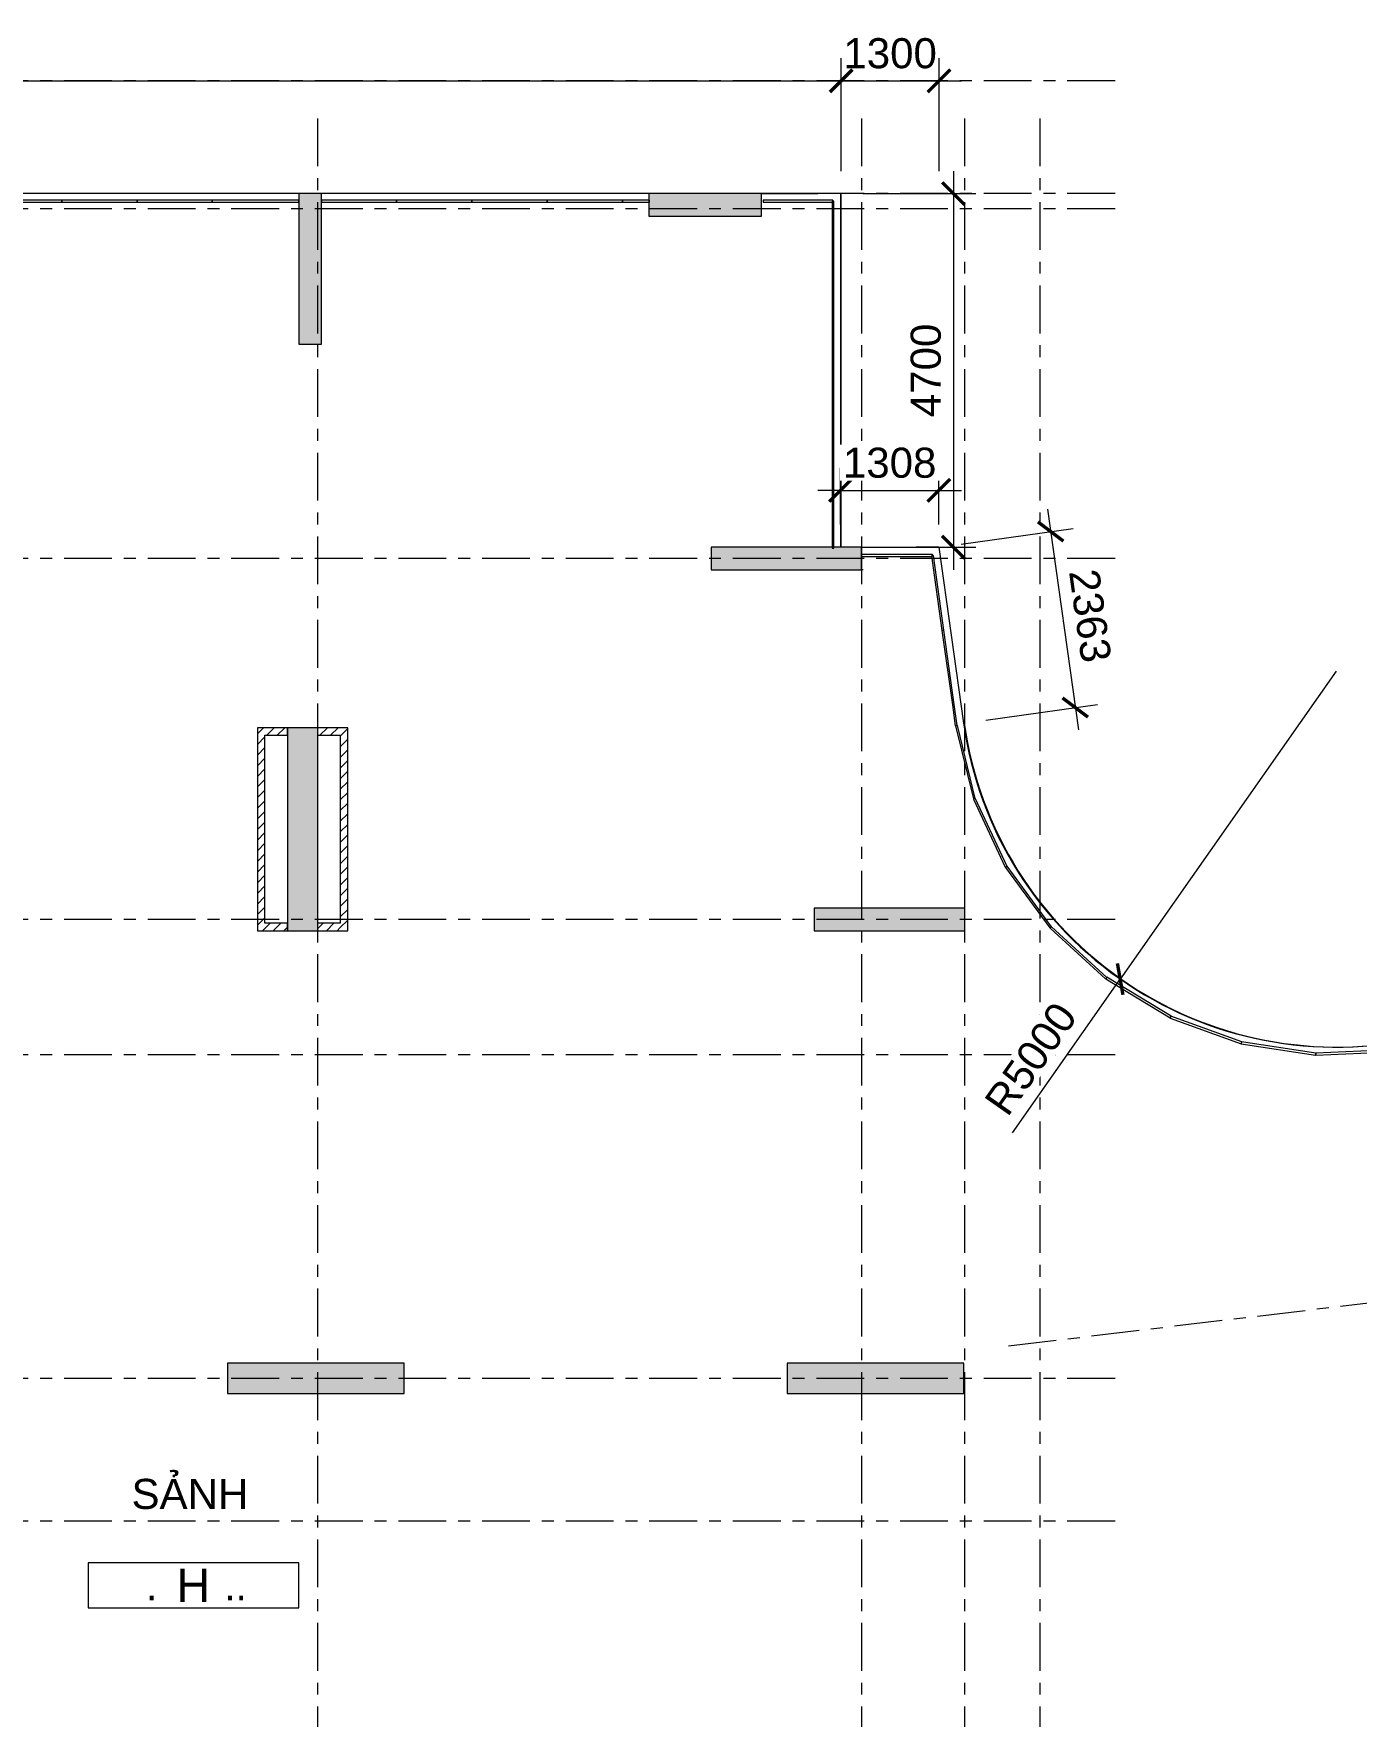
# Model space of a CAD drawing. Header units: millimetres. Extents: x -20201 to 105152, y -11216 to 48206.
# Drawn here: x 28626 to 46207, y 22356 to 44727 of the extents above; entities that cross this region are included whole.
import ezdxf
from ezdxf.enums import TextEntityAlignment as Align

# ---------------------------------------------------------------- set-up
doc = ezdxf.new("R2010")
doc.units = ezdxf.units.MM
doc.linetypes.add('Grid Line', pattern=[22.225, 12.7, -3.175, 3.175, -3.175])
for name, color, linetype, lineweight in [('CHU', 181, 'Continuous', 5), ('DIM', 1, 'Continuous', 5), ('HATCH-TUONG', 152, 'Continuous', 9), ('KI-HIEU-1', 151, 'Continuous', 9), ('KINH', 152, 'Continuous', 5), ('NET CAT', 3, 'Continuous', 5), ('NET CATConcrete', 3, 'Continuous', 5), ('NET-CAT', 3, 'Continuous', 9), ('NET-THAY', 2, 'Continuous', 9), ('TRUC', 225, 'Continuous', 5)]:
    doc.layers.add(name, color=color, linetype=linetype, lineweight=lineweight)
doc.styles.add('Arial', font='arial_1.ttf', dxfattribs={"height": 476.25})
doc.styles.add('Arial_2', font='arial_1.ttf', dxfattribs={"height": 400})
doc.styles.add('TA1', font='arial_1.ttf')
doc.dimstyles.new('D_200_KTx2', dxfattribs={"dimtxt": 400, "dimasz": 300, "dimexe": 300, "dimexo": 300, "dimgap": 160, "dimtad": 1, "dimdec": 0, "dimzin": 9, "dimtxsty": 'TA1', "dimblk": 'ARCHTICK', "dimcen": 1, "dimdle": 300, "dimclrd": 256, "dimclre": 256, "dimclrt": 7, "dimadec": 0, "dimazin": 0, "dimtfac": 1, "dimtdec": 0, "dimtix": 1, "dimtmove": 1, "dimatfit": 3, "dimldrblk": 'ARCHTICK', "dimfxl": 0, "dimtolj": 1, "dimtzin": 0, "dimlwd": -1, "dimlwe": -1, "dimarcsym": 0})
pattern_1 = [(45, (0, 0), (-70.71068, 70.71068), [])]

# ---------------------------------------------------------------- blocks, each defined once
blk = doc.blocks.new('ALC1807-ASCENT PLAZA-KET CAU 1_rvt-1-MẶT BẰNG TẦNG 1')
at = {"layer": 'NET CAT'}
for points in [[(32451, 40600), (32451, 42600), (32151, 42600), (32151, 40600)], [(38301, 42300), (38301, 42600), (36801, 42600), (36801, 42300)], [(39631, 37600), (39631, 37900), (37631, 37900), (37631, 37600)], [(32401, 32800), (32401, 35500), (32001, 35500), (32001, 32800)], [(41001, 32800), (41001, 33100), (39001, 33100), (39001, 32800)], [(33551, 26650), (33551, 27050), (31201, 27050), (31201, 26650)], [(40991, 26650), (40991, 27050), (38641, 27050), (38641, 26650)]]:
    blk.add_hatch(color=7, dxfattribs=at).paths.add_polyline_path(points, flags=0)
at = {"layer": 'NET CAT', "color": 90, "lineweight": 13}
for p, q in [((32151, 42600), (32151, 40600)), ((32451, 42600), (32151, 42600)), ((32451, 40600), (32451, 42600)), ((38301, 42600), (36801, 42600)), ((36801, 42600), (36801, 42300)), ((38301, 42300), (38301, 42600)), ((36801, 42300), (38301, 42300)), ((32151, 40600), (32451, 40600)), ((39631, 37900), (37631, 37900)), ((37631, 37900), (37631, 37600)), ((39631, 37600), (39631, 37900)), ((37631, 37600), (39631, 37600)), ((32401, 35500), (32001, 35500)), ((32001, 35500), (32001, 32800)), ((32401, 32800), (32401, 35500)), ((41001, 33100), (39001, 33100)), ((39001, 33100), (39001, 32800)), ((41001, 32800), (41001, 33100)), ((32001, 32800), (32401, 32800)), ((39001, 32800), (41001, 32800)), ((33551, 27050), (31201, 27050)), ((31201, 27050), (31201, 26650)), ((33551, 26650), (33551, 27050)), ((40991, 27050), (38641, 27050)), ((38641, 27050), (38641, 26650)), ((40991, 26650), (40991, 27050)), ((31201, 26650), (33551, 26650)), ((38641, 26650), (40991, 26650))]:
    blk.add_line(p, q, dxfattribs=at)
blk = doc.blocks.new('*U83')
at = {"color": 7, "ltscale": 30, "true_color": 0xffffff, "insert": (520, 350), "char_height": 200, "attachment_point": 5, "bg_fill": 3, "box_fill_scale": 1.25, "bg_fill_color": 256, "bg_fill_true_color": 13158600, "bg_fill_transparency": 0}
blk.add_mtext('\\A1;.      ..', dxfattribs=at)
blk.add_lwpolyline([(-200, 200), (1200, 200), (1200, 500), (-200, 500)], close=True)
at = {"color": 7, "style": 'Arial'}
blk.add_attdef('±0.000', text='', height=220, dxfattribs=at).set_placement((500, 350), align=Align.MIDDLE)
blk = doc.blocks.new('System Panel - Glazed-394770-MẶT BẰNG TẦNG 2')
at = {"layer": 'KINH', "lineweight": 9}
for p, q in [((500, 13), (-500, 13)), ((-500, 13), (-500, -13)), ((500, -13), (500, 13)), ((-500, -13), (500, -13))]:
    blk.add_line(p, q, dxfattribs=at)
blk = doc.blocks.new('System Panel - Glazed-540955-MẶT BẰNG TẦNG 2')
at = {"layer": 'KINH', "lineweight": 9}
for p, q in [((500, 13), (-500, 13)), ((-500, 13), (-500, -13)), ((500, -13), (500, 13)), ((-500, -13), (500, -13))]:
    blk.add_line(p, q, dxfattribs=at)
blk = doc.blocks.new('_ARCHTICK')
at = {"color": 0, "linetype": 'ByBlock', "const_width": 0.15}
blk.add_lwpolyline([(-0.5, -0.5), (0.5, 0.5)], dxfattribs=at)
blk = doc.blocks.new('*D124')
at = {"layer": 'Defpoints', "color": 0, "transparency": 16777216}
for p in [(39360, 44100), (1326, 42600), (39360, 42600)]:
    blk.add_point(p, dxfattribs=at)
at = {"layer": 'DIM', "transparency": 16777216}
for p, q in [((1326, 42900), (1326, 44400)), ((39360, 42900), (39360, 44400)), ((1026, 44100), (39660, 44100))]:
    blk.add_line(p, q, dxfattribs=at)
at = {"layer": 'DIM', "transparency": 16777216, "xscale": 300, "yscale": 300, "zscale": 300, "rotation": 180}
blk.add_blockref('_ARCHTICK', (1326, 44100), dxfattribs=at)
at = {"layer": 'DIM', "transparency": 16777216, "xscale": 300, "yscale": 300, "zscale": 300}
blk.add_blockref('_ARCHTICK', (39360, 44100), dxfattribs=at)
at = {"layer": 'DIM', "color": 7, "transparency": 16777216, "insert": (20343, 44464), "char_height": 400, "attachment_point": 5, "style": 'TA1'}
blk.add_mtext('\\A1;38035', dxfattribs=at)
blk = doc.blocks.new('*D125')
at = {"layer": 'Defpoints', "color": 0, "transparency": 16777216}
for p in [(40660, 44100), (39360, 42600), (40660, 42600)]:
    blk.add_point(p, dxfattribs=at)
at = {"layer": 'DIM', "transparency": 16777216}
for p, q in [((39360, 42900), (39360, 44400)), ((40660, 42900), (40660, 44400)), ((39360, 44100), (39060, 44100)), ((39360, 44100), (40660, 44100)), ((40660, 44100), (40960, 44100))]:
    blk.add_line(p, q, dxfattribs=at)
at = {"layer": 'DIM', "transparency": 16777216, "xscale": 300, "yscale": 300, "zscale": 300}
blk.add_blockref('_ARCHTICK', (39360, 44100), dxfattribs=at)
at = {"layer": 'DIM', "transparency": 16777216, "xscale": 300, "yscale": 300, "zscale": 300, "rotation": 180}
blk.add_blockref('_ARCHTICK', (40660, 44100), dxfattribs=at)
at = {"layer": 'DIM', "color": 7, "transparency": 16777216, "insert": (40010, 44464), "char_height": 400, "attachment_point": 5, "style": 'TA1'}
blk.add_mtext('\\A1;1300', dxfattribs=at)
blk = doc.blocks.new('*D126')
at = {"layer": 'Defpoints', "color": 0, "transparency": 16777216}
for p in [(40658, 38655), (39351, 37900), (40658, 37900)]:
    blk.add_point(p, dxfattribs=at)
at = {"layer": 'DIM', "transparency": 16777216}
for p, q in [((39351, 38200), (39351, 38955)), ((40658, 38200), (40658, 38955)), ((39351, 38655), (39051, 38655)), ((39351, 38655), (40658, 38655)), ((40658, 38655), (40958, 38655))]:
    blk.add_line(p, q, dxfattribs=at)
at = {"layer": 'DIM', "transparency": 16777216, "xscale": 300, "yscale": 300, "zscale": 300}
blk.add_blockref('_ARCHTICK', (39351, 38655), dxfattribs=at)
at = {"layer": 'DIM', "transparency": 16777216, "xscale": 300, "yscale": 300, "zscale": 300, "rotation": 180}
blk.add_blockref('_ARCHTICK', (40658, 38655), dxfattribs=at)
at = {"layer": 'DIM', "color": 7, "transparency": 16777216, "insert": (40004, 39020), "char_height": 400, "attachment_point": 5, "style": 'TA1', "bg_fill": 3, "box_fill_scale": 1.1, "bg_fill_color": 256, "bg_fill_true_color": 13158600, "bg_fill_transparency": 0}
blk.add_mtext('\\A1;1308', dxfattribs=at)
blk = doc.blocks.new('*D127')
at = {"layer": 'Defpoints', "color": 0, "transparency": 16777216}
for p in [(39351, 42600), (39351, 37900), (40851, 37900)]:
    blk.add_point(p, dxfattribs=at)
at = {"layer": 'DIM', "transparency": 16777216}
for p, q in [((40851, 42900), (40851, 37600)), ((39651, 42600), (41151, 42600)), ((39651, 37900), (41151, 37900))]:
    blk.add_line(p, q, dxfattribs=at)
at = {"layer": 'DIM', "transparency": 16777216, "xscale": 300, "yscale": 300, "zscale": 300}
for p, rotation in [((40851, 42600), 90), ((40851, 37900), 270)]:
    blk.add_blockref('_ARCHTICK', p, dxfattribs=dict(at, rotation=rotation))
at = {"layer": 'DIM', "color": 7, "transparency": 16777216, "insert": (40486, 40250), "char_height": 400, "attachment_point": 5, "rotation": 90, "style": 'TA1', "bg_fill": 3, "box_fill_scale": 1.1, "bg_fill_color": 256, "bg_fill_true_color": 13158600, "bg_fill_transparency": 0}
blk.add_mtext('\\A1;4700', dxfattribs=at)
blk = doc.blocks.new('*D128')
at = {"layer": 'Defpoints', "color": 0, "transparency": 16777216}
for p in [(40658, 37900), (42471, 35768), (40986, 35560)]:
    blk.add_point(p, dxfattribs=at)
at = {"layer": 'DIM', "transparency": 16777216}
for p, q in [((42102, 38405), (42513, 35470)), ((40955, 37942), (42441, 38149)), ((41283, 35601), (42768, 35809))]:
    blk.add_line(p, q, dxfattribs=at)
at = {"layer": 'DIM', "transparency": 16777216, "xscale": 300, "yscale": 300, "zscale": 300}
for p, rotation in [((42144, 38108), 97.96458560063454), ((42471, 35768), 277.9645856006346)]:
    blk.add_blockref('_ARCHTICK', p, dxfattribs=dict(at, rotation=rotation))
at = {"layer": 'DIM', "color": 7, "transparency": 16777216, "insert": (42668, 36988), "char_height": 400, "attachment_point": 5, "rotation": 277.9646, "style": 'TA1', "bg_fill": 3, "box_fill_scale": 1.1, "bg_fill_color": 256, "bg_fill_true_color": 13158600, "bg_fill_transparency": 0}
blk.add_mtext('\\A1;2363', dxfattribs=at)
blk = doc.blocks.new('*D130')
at = {"layer": 'Defpoints', "color": 0, "transparency": 16777216}
for p in [(45937, 36252), (43068, 32158)]:
    blk.add_point(p, dxfattribs=at)
at = {"layer": 'DIM', "transparency": 16777216}
for p in [(45937, 36252), (41636, 30114)]:
    blk.add_line(p, (43068, 32158), dxfattribs=at)
at = {"layer": 'DIM', "transparency": 16777216, "xscale": 300, "yscale": 300, "zscale": 300, "rotation": 54.98048717896572}
blk.add_blockref('_ARCHTICK', (43068, 32158), dxfattribs=at)
at = {"layer": 'DIM', "color": 7, "transparency": 16777216, "insert": (41881, 31099), "char_height": 400, "attachment_point": 5, "rotation": 54.9805, "style": 'TA1', "bg_fill": 3, "box_fill_scale": 1.1, "bg_fill_color": 256, "bg_fill_true_color": 13158600, "bg_fill_transparency": 0}
blk.add_mtext('\\A1;R5000', dxfattribs=at)

msp = doc.modelspace()

# ---------------------------------------------------------------- hatches: boundary and pattern name
at = {"layer": 'HATCH-TUONG', "lineweight": 5}
h = msp.add_hatch(dxfattribs=at)
h.set_pattern_fill('FP_2', color=256, style=0, pattern_type=2)
h.set_pattern_definition(pattern_1)
h.paths.add_polyline_path([(31600.4, 32799.9), (31700.4, 32799.9), (31700.4, 35499.9), (31600.4, 35499.9), (31600.4, 33534.8)], flags=0)
h = msp.add_hatch(dxfattribs=at)
h.set_pattern_fill('FP_2', color=256, style=0, pattern_type=2)
h.set_pattern_definition(pattern_1)
h.paths.add_polyline_path([(32000.4, 35399.9), (32000.4, 35499.9), (31700.4, 35499.9), (31700.4, 35399.9)], flags=0)
h = msp.add_hatch(dxfattribs=at)
h.set_pattern_fill('FP_2', color=256, style=0, pattern_type=2)
h.set_pattern_definition(pattern_1)
h.paths.add_polyline_path([(32700.6, 35399.9), (32700.6, 35499.9), (32400.6, 35499.9), (32400.6, 35399.9)], flags=0)
h = msp.add_hatch(dxfattribs=at)
h.set_pattern_fill('FP_2', color=256, style=0, pattern_type=2)
h.set_pattern_definition(pattern_1)
h.paths.add_polyline_path([(32700.6, 32799.9), (32800.6, 32799.9), (32800.6, 35499.9), (32700.6, 35499.9), (32700.6, 32899.9)], flags=0)
h = msp.add_hatch(dxfattribs=at)
h.set_pattern_fill('FP_2', color=256, style=0, pattern_type=2)
h.set_pattern_definition(pattern_1)
h.paths.add_polyline_path([(32000.5, 32799.9), (32000.5, 32899.9), (31700.4, 32899.9), (31700.4, 32799.9)], flags=0)
h = msp.add_hatch(dxfattribs=at)
h.set_pattern_fill('FP_2', color=256, style=0, pattern_type=2)
h.set_pattern_definition(pattern_1)
h.paths.add_polyline_path([(32700.6, 32799.9), (32700.6, 32899.9), (32400.5, 32899.9), (32400.5, 32799.9)], flags=0)

# ---------------------------------------------------------------- linework, layer by layer
at = {"layer": 'KINH', "lineweight": 9}
for p, q in [((32150.5, 42512.6), (31000.5, 42512.6)), ((31000.5, 42512.6), (31000.5, 42487.2)), ((32150.5, 42487.2), (32150.5, 42512.6)), ((36809.5, 42512.6), (36450.5, 42512.6)), ((36450.5, 42512.6), (36450.5, 42487.2)), ((36809.5, 42487.2), (36809.5, 42512.6)), ((39250.5, 42512.6), (38324.5, 42512.6)), ((38324.5, 42512.6), (38324.5, 42487.2)), ((39250.5, 42487.2), (39250.5, 42512.6)), ((31000.5, 42487.2), (32150.5, 42487.2)), ((36450.5, 42487.2), (36809.5, 42487.2)), ((38324.5, 42487.2), (39250.5, 42487.2)), ((39263.2, 42499.9), (39237.8, 42499.9)), ((39237.8, 42499.9), (39237.8, 41887.9)), ((39263.2, 41887.9), (39263.2, 42499.9)), ((39237.8, 41887.9), (39263.2, 41887.9)), ((40572.8, 37800.6), (39630.5, 37800.6)), ((39630.5, 37800.6), (39630.5, 37775.2)), ((39630.5, 37775.2), (40572.8, 37775.2)), ((40572.8, 37775.2), (40572.8, 37800.6)), ((40862.8, 35807.1), (40837.6, 35803.5)), ((40837.6, 35803.5), (40876.5, 35525.8)), ((40901.6, 35529.3), (40862.8, 35807.1)), ((40876.5, 35525.8), (40901.6, 35529.3)), ((40903.6, 35530.9), (40878.9, 35524.8)), ((40878.9, 35524.8), (41117.5, 34553.7)), ((41142.1, 34559.8), (40903.6, 35530.9)), ((41117.5, 34553.7), (41142.1, 34559.8))]:
    msp.add_line(p, q, dxfattribs=at)
at = {"layer": 'NET CATConcrete'}
for p, q in [((32150.5, 42599.9), (26000.5, 42599.9)), ((36800.5, 42599.9), (32450.5, 42599.9)), ((38300.5, 42599.9), (39050.5, 42599.9)), ((39350.5, 42599.9), (39050.5, 42599.9)), ((39350.5, 42599.9), (39350.5, 37899.9)), ((40850.5, 42599.9), (40850.5, 37899.9)), ((39630.5, 37899.9), (39650.5, 37899.9)), ((39650.5, 37899.9), (40355.2, 37899.9)), ((40658.1, 37899.9), (40355.2, 37899.9)), ((40658.1, 37899.9), (40985.5, 35559.7)), ((39650.5, 37599.9), (39630.5, 37599.9))]:
    msp.add_line(p, q, dxfattribs=at)
msp.add_arc((45937.3, 36252.5), 5000, 187.96459, 284.64287, dxfattribs=at)
at = {"layer": 'NET-CAT'}
for p, q in [((31700.4, 35499.9), (31600.4, 35499.9)), ((31600.4, 35499.9), (31600.4, 32799.9)), ((32000.4, 35499.9), (31700.4, 35499.9)), ((31700.4, 32899.9), (31700.4, 35399.9)), ((31700.4, 35399.9), (32000.4, 35399.9)), ((32000.4, 35399.9), (32000.4, 35499.9)), ((32700.6, 35499.9), (32400.6, 35499.9)), ((32400.6, 35499.9), (32400.6, 35399.9)), ((32400.6, 35399.9), (32700.6, 35399.9)), ((32800.6, 35499.9), (32700.6, 35499.9)), ((32700.6, 35399.9), (32700.6, 32899.9)), ((32800.6, 32799.9), (32800.6, 35499.9)), ((32000.5, 32899.9), (31700.4, 32899.9)), ((32000.5, 32799.9), (32000.5, 32899.9)), ((32700.6, 32899.9), (32400.5, 32899.9)), ((32400.5, 32899.9), (32400.5, 32799.9)), ((31600.4, 32799.9), (31700.4, 32799.9)), ((31700.4, 32799.9), (32000.5, 32799.9)), ((32400.5, 32799.9), (32700.6, 32799.9)), ((32700.6, 32799.9), (32800.6, 32799.9))]:
    msp.add_line(p, q, dxfattribs=at)
at = {"layer": 'NET-THAY', "color": 250}
for p, q in [((39360.5, 42601.1), (1335.5, 42601.1)), ((39360.5, 37901.1), (39360.5, 42601.1))]:
    msp.add_line(p, q, dxfattribs=at)
msp.add_arc((45947.2, 36253.7), 5000, 187.96459, 284.64287, dxfattribs=at)
at = {"layer": 'TRUC', "linetype": 'Grid Line', "ltscale": 50}
for p, q in [((43000.5, 44099.9), (-11036.3, 44099.9)), ((32400.5, 43599.9), (32400.5, -4500.1)), ((39630.5, 43599.9), (39630.5, -7167.6)), ((41000.5, 43599.9), (41000.5, -4500.1)), ((42000.5, 43599.9), (42000.5, -4500.1)), ((43000.5, 42599.9), (-11036.3, 42599.9)), ((43000.5, 42399.9), (-14407, 42399.9)), ((43000.5, 37749.9), (-12092.4, 37749.9)), ((41585.2, 27281.7), (97259.7, 33950.9)), ((43000.5, 32949.9), (-12092.4, 32949.9)), ((43000.5, 31149.9), (-14407, 31149.9)), ((43000.5, 26849.9), (-12092.4, 26849.9)), ((43000.5, 24949.9), (-14407, 24949.9))]:
    msp.add_line(p, q, dxfattribs=at)

# ---------------------------------------------------------------- block references
at = {"lineweight": 5}
msp.add_blockref('ALC1807-ASCENT PLAZA-KET CAU 1_rvt-1-MẶT BẰNG TẦNG 1', (0, 0), dxfattribs=at)
at = {"color": 10, "lineweight": 15}
for p in [(28500.5, 42499.9), (29500.5, 42499.9)]:
    msp.add_blockref('System Panel - Glazed-394770-MẶT BẰNG TẦNG 2', p, dxfattribs=at)
for name, p, rotation in [('System Panel - Glazed-540955-MẶT BẰNG TẦNG 2', (39250.5, 41387.9), 90), ('System Panel - Glazed-540955-MẶT BẰNG TẦNG 2', (39250.5, 40387.9), 90), ('System Panel - Glazed-540955-MẶT BẰNG TẦNG 2', (39250.5, 39387.9), 90), ('System Panel - Glazed-540955-MẶT BẰNG TẦNG 2', (39250.5, 38387.9), 90), ('System Panel - Glazed-394770-MẶT BẰNG TẦNG 2', (40642.4, 37290.8), 277.9645856006331), ('System Panel - Glazed-394770-MẶT BẰNG TẦNG 2', (40780.9, 36300.5), 277.9645856006331), ('System Panel - Glazed-540955-MẶT BẰNG TẦNG 2', (41849.3, 33247.9), 306.3060988428841), ('System Panel - Glazed-540955-MẶT BẰNG TẦNG 2', (42514.4, 32507.5), 317.558640735095), ('System Panel - Glazed-540955-MẶT BẰNG TẦNG 2', (43311.1, 31911.2), 328.8111826273064), ('System Panel - Glazed-540955-MẶT BẰNG TẦNG 2', (44208.8, 31481.8), 340.0637245195178), ('System Panel - Glazed-540955-MẶT BẰNG TẦNG 2', (45173.2, 31235.8), 351.3162664117292), ('System Panel - Glazed-540955-MẶT BẰNG TẦNG 2', (46166.9, 31182.7), 2.568808303940126)]:
    msp.add_blockref(name, p, dxfattribs=dict(at, rotation=rotation))
at = {"layer": 'KINH', "lineweight": 9}
for name, p in [('System Panel - Glazed-394770-MẶT BẰNG TẦNG 2', (30500.5, 42499.9)), ('System Panel - Glazed-540955-MẶT BẰNG TẦNG 2', (32950.5, 42499.9)), ('System Panel - Glazed-540955-MẶT BẰNG TẦNG 2', (33950.5, 42499.9)), ('System Panel - Glazed-540955-MẶT BẰNG TẦNG 2', (34950.5, 42499.9)), ('System Panel - Glazed-540955-MẶT BẰNG TẦNG 2', (35950.5, 42499.9))]:
    msp.add_blockref(name, p, dxfattribs=at)
at = {"layer": 'KINH', "lineweight": 9, "rotation": 295.053556950673}
msp.add_blockref('System Panel - Glazed-540955-MẶT BẰNG TẦNG 2', (41341.5, 34103.8), dxfattribs=at)

# ---------------------------------------------------------------- texts
at = {"layer": 'CHU', "color": 7, "insert": (29926.6, 25513.8), "char_height": 400, "width": 1644.28, "attachment_point": 1, "line_spacing_factor": 0.936439, "style": 'Arial_2'}
msp.add_mtext('\\pt2540,5080,7620,10160,12700,15240,17780,20320,22860,25400,27940,30480,33020,35560,38100,40640,43180,45720,48260,50800,53340,55880,58420,60960,63500,66040,68580,71120,73660,76200,78740,81280;SẢNH', dxfattribs=at)

# ---------------------------------------------------------------- dimensions: what is measured, and where the dimension line sits
at = {"layer": 'DIM'}
for base, p1, p2, picture, middle in [((39360.5, 44099.9), (1325.5, 42599.9), (39360.5, 42599.9), '*D124', (20343, 44464.3)), ((40660.1, 44099.9), (39360.5, 42599.9), (40660.1, 42599.9), '*D125', (40010.3, 44464.3))]:
    dim = msp.add_linear_dim(base=base, p1=p1, p2=p2, dimstyle='D_200_KTx2', dxfattribs=at)
    dim.commit()
    dim.dimension.update_dxf_attribs({"geometry": picture, "text_midpoint": middle})

# ---------------------------------------------------------------- next in the draw order: block references
at = {"layer": 'KI-HIEU-1', "linetype": 'ByBlock', "xscale": 2, "yscale": 2, "zscale": 2}
msp.add_blockref('*U83', (29748.6, 23398.4), dxfattribs=at).add_auto_attribs({'±0.000': 'H'})

# ---------------------------------------------------------------- next in the draw order: dimensions: what is measured, and where the dimension line sits
at = {"layer": 'DIM'}
dim = msp.add_linear_dim(base=(40658.1, 38655.4), p1=(39350.5, 37899.9), p2=(40658.1, 37899.9), dimstyle='D_200_KTx2', override={"dimtfill": 1, "dimarcsym": 2}, dxfattribs=at)
dim.commit()
dim.dimension.update_dxf_attribs({"geometry": '*D126', "text_midpoint": (40004.3, 39019.8)})

# ---------------------------------------------------------------- next in the draw order: dimensions: what is measured, and where the dimension line sits
dim = msp.add_linear_dim(base=(40850.5, 37899.9), p1=(39350.5, 42599.9), p2=(39350.5, 37899.9), angle=90, dimstyle='D_200_KTx2', override={"dimtfill": 1, "dimarcsym": 2}, dxfattribs=at)
dim.commit()
dim.dimension.update_dxf_attribs({"geometry": '*D127', "text_midpoint": (40486.3, 40249.9)})

# ---------------------------------------------------------------- next in the draw order: dimensions: what is measured, and where the dimension line sits
dim = msp.add_aligned_dim(p1=(40658.1, 37899.9), p2=(40985.5, 35559.7), distance=1500, dimstyle='D_200_KTx2', override={"dimtfill": 1, "dimarcsym": 2}, dxfattribs=at)
dim.commit()
dim.dimension.update_dxf_attribs({"geometry": '*D128', "text_midpoint": (42668.2, 36988.1)})

# ---------------------------------------------------------------- next in the draw order: dimensions: what is measured, and where the dimension line sits
dim = msp.add_radius_dim(center=(45937.3, 36252.5), mpoint=(43068, 32157.7), dimstyle='D_200_KTx2', override={"dimtfill": 1, "dimarcsym": 2}, dxfattribs=at)
dim.commit()
dim.dimension.update_dxf_attribs({"geometry": '*D130', "text_midpoint": (41881.4, 31099)})

doc.saveas('drawing.dxf')
